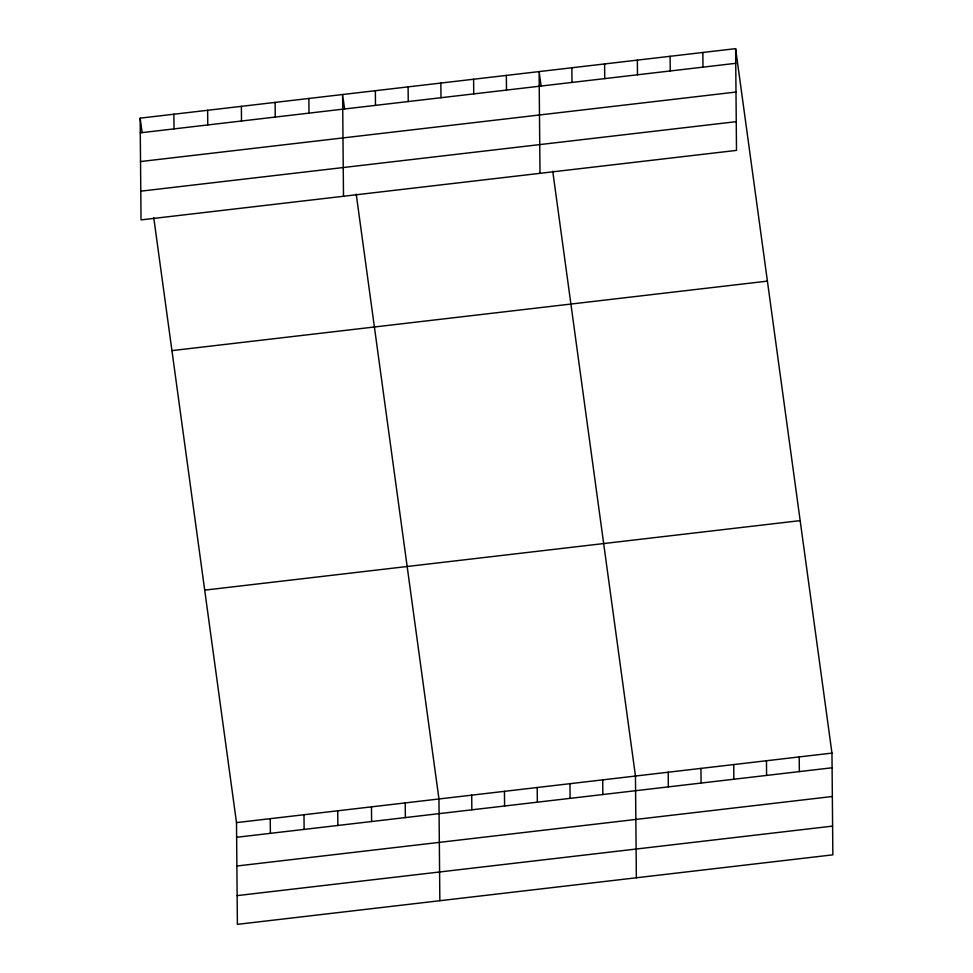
<?xml version="1.0" encoding="UTF-8"?>
<svg xmlns="http://www.w3.org/2000/svg" width="973" height="973" viewBox="0 0 973 973"><rect width="100%" height="100%" fill="white"/><g stroke="black" fill="none" stroke-linecap="round" stroke-linejoin="round"><path stroke-width="1.46" d="M735.612 48.65L736.5 150.389L141.036 219.898L140.148 118.159L735.612 48.65L831.964 753.102L832.852 854.841L237.388 924.35L236.5 822.611L153.77 217.782M140.27 132.827L735.734 63.318M140.526 161.554L735.989 92.046M140.781 191.17L736.245 121.661M171.941 350.621L767.405 281.124M204.707 590.137L800.171 520.628M236.5 822.611L831.964 753.102M236.634 837.279L832.097 767.77M236.877 866.006L832.341 796.498M237.144 895.61L832.608 826.101M541.085 86.025L539.103 71.588L539.991 173.328M552.737 171.212L635.466 776.04L636.354 877.78M344.576 108.964L342.605 94.527L343.493 196.266M356.227 194.15L438.957 798.979L439.845 900.718M140.148 118.159L142.119 132.596M799.21 756.921L799.344 771.589M766.469 760.752L766.59 775.408M733.715 764.571L733.837 779.239M702.859 52.469L702.98 67.137M700.961 768.39L701.095 783.058M670.105 56.3L670.239 70.968M668.208 772.209L668.342 786.877M637.351 60.119L637.485 74.787M604.61 63.938L604.732 78.606M602.713 779.86L602.846 794.527M571.856 67.769L571.99 82.437M569.959 783.679L570.093 798.346M537.218 787.51L537.339 802.178M506.361 75.407L506.483 90.075M504.464 791.329L504.586 805.997M473.608 79.239L473.729 93.895M471.71 795.148L471.844 809.816M440.854 83.058L440.988 97.726M408.101 86.877L408.234 101.545M405.218 802.92L405.352 817.575M375.359 90.708L375.481 105.364M371.479 806.848L371.601 821.516M337.728 810.789L337.862 825.457M308.867 98.468L308.988 113.136M303.99 814.729L304.123 829.397M275.116 102.408L275.25 117.064M270.251 818.67L270.372 833.338M241.377 106.337L241.499 121.005M207.638 110.277L207.76 124.945M173.887 114.218L174.021 128.886"/></g></svg>
